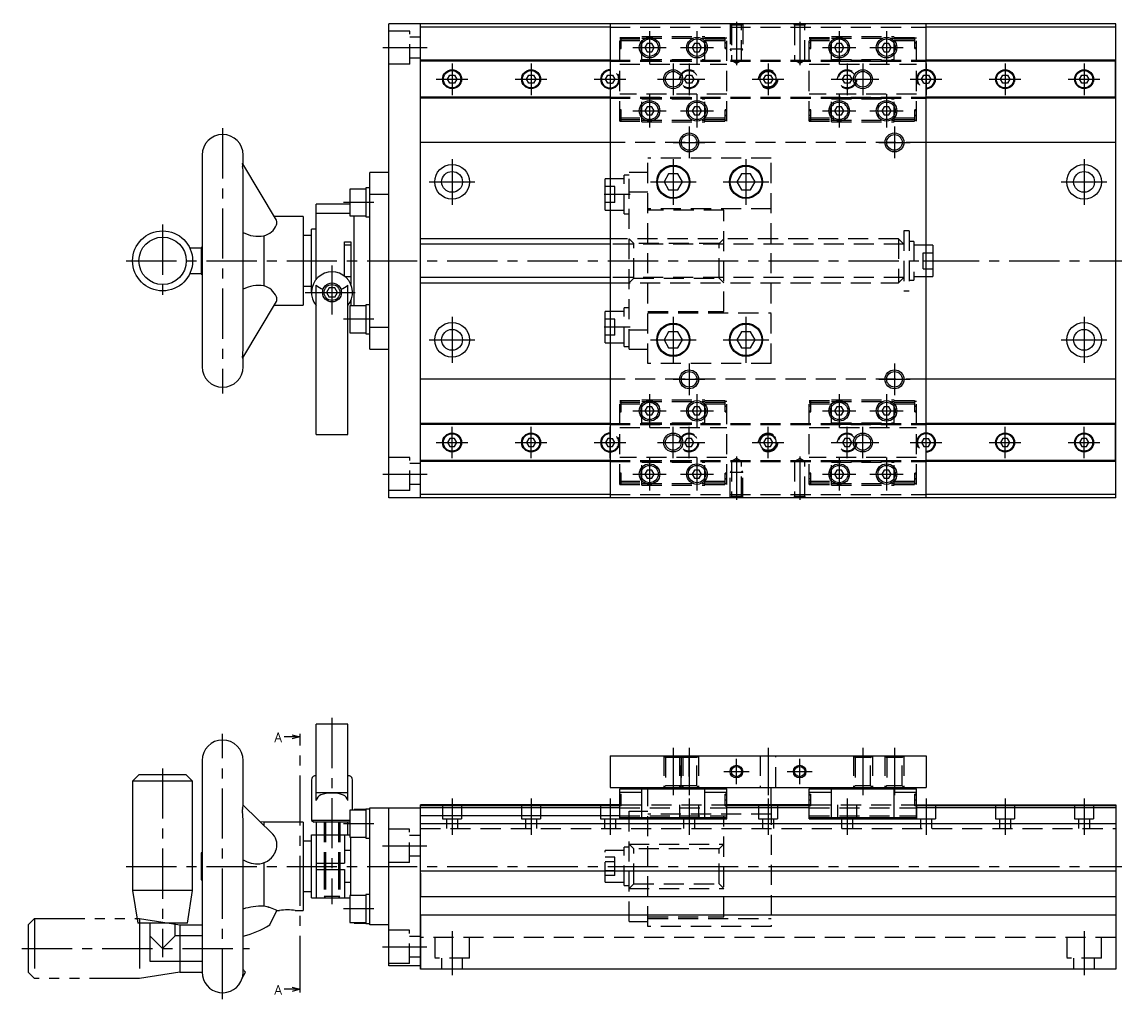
# Model space of a CAD drawing. Extents: x -2 to 573, y -9 to 310.
# Drawn here: x 224.8 to 572.9, y 0.5 to 309.8 of the extents above; entities that cross this region are included whole.
import ezdxf

# ---------------------------------------------------------------- set-up
doc = ezdxf.new("R2010")
doc.units = 0
doc.header["$LTSCALE"] = 0.5
for name, pattern in [('CENTER', [50.8, 31.75, -6.35, 6.35, -6.35]), ('DASHED', [19.05, 12.7, -6.35]), ('PHANTOM', [63.5, 31.75, -6.35, 6.35, -6.35, 6.35, -6.35])]:
    doc.linetypes.add(name, pattern=pattern)
for name, color, linetype in [('MSM_CENTER', 1, 'CENTER'), ('MSM_CONTINUOUS', 7, 'CONTINUOUS'), ('MSM_DASHED', 4, 'DASHED'), ('MSM_IMAGINARY', 6, 'PHANTOM'), ('MSM_NARROW', 5, 'CONTINUOUS'), ('MSM_PART_NUMBER', 7, 'CONTINUOUS')]:
    doc.layers.add(name, color=color, linetype=linetype)
doc.styles.get("Standard").update_dxf_attribs({"font": 'txt.shx', "height": 3, "bigfont": 'bigfont.shx'})

msp = doc.modelspace()

# ---------------------------------------------------------------- linework, layer by layer
at = {"layer": 'MSM_CENTER'}
for p, q in [((450.87, 309.82), (450.87, 296.14)), ((470.87, 309.82), (470.87, 296.14)), ((423.37, 306.94), (423.37, 296.44)), ((438.37, 306.94), (438.37, 296.44)), ((483.37, 306.94), (483.37, 296.44)), ((498.37, 306.94), (498.37, 296.44)), ((414.45, 303.19), (413.9, 303.19)), ((447.85, 303.19), (447.3, 303.19)), ((474.45, 303.19), (473.9, 303.19)), ((507.85, 303.19), (507.3, 303.19)), ((338.94, 301.69), (352.94, 301.69)), ((418.12, 301.69), (428.62, 301.69)), ((433.12, 301.69), (443.62, 301.69)), ((478.12, 301.69), (488.62, 301.69)), ((493.12, 301.69), (503.62, 301.69)), ((360.87, 296.69), (360.87, 286.69)), ((385.87, 296.69), (385.87, 286.69)), ((410.87, 296.69), (410.87, 286.69)), ((430.87, 296.69), (430.87, 286.69)), ((435.87, 296.69), (435.87, 286.69)), ((460.87, 296.69), (460.87, 286.69)), ((485.87, 296.69), (485.87, 286.69)), ((490.87, 296.69), (490.87, 286.69)), ((510.87, 296.69), (510.87, 286.69)), ((535.87, 296.69), (535.87, 286.69)), ((560.87, 296.69), (560.87, 286.69)), ((355.87, 291.69), (365.87, 291.69)), ((380.87, 291.69), (390.87, 291.69)), ((405.87, 291.69), (415.87, 291.69)), ((425.87, 291.69), (440.87, 291.69)), ((455.87, 291.69), (465.87, 291.69)), ((480.87, 291.69), (495.87, 291.69)), ((505.87, 291.69), (515.87, 291.69)), ((530.87, 291.69), (540.87, 291.69)), ((555.87, 291.69), (565.87, 291.69)), ((423.37, 286.94), (423.37, 276.44)), ((438.37, 286.94), (438.37, 276.44)), ((483.37, 286.94), (483.37, 276.44)), ((498.37, 286.94), (498.37, 276.44)), ((414.45, 280.19), (413.9, 280.19)), ((418.12, 281.69), (428.62, 281.69)), ((433.12, 281.69), (443.62, 281.69)), ((447.85, 280.19), (447.3, 280.19)), ((474.45, 280.19), (473.9, 280.19)), ((478.12, 281.69), (488.62, 281.69)), ((493.12, 281.69), (503.62, 281.69)), ((507.85, 280.19), (507.3, 280.19)), ((288.27, 276.19), (288.27, 192.19)), ((435.87, 276.69), (435.87, 266.69)), ((500.87, 276.69), (500.87, 266.69)), ((430.87, 271.69), (440.87, 271.69)), ((495.87, 271.69), (505.87, 271.69)), ((360.87, 266.44), (360.87, 251.94)), ((430.87, 266.44), (430.87, 251.94)), ((453.87, 266.44), (453.87, 251.94)), ((560.87, 266.44), (560.87, 251.94)), ((353.62, 259.19), (368.12, 259.19)), ((423.62, 259.19), (438.12, 259.19)), ((446.62, 259.19), (461.12, 259.19)), ((553.62, 259.19), (568.12, 259.19)), ((417.25, 255.19), (409, 255.19)), ((336.09, 252.69), (326.52, 252.69)), ((269.27, 245.69), (269.27, 222.69)), ((257.77, 234.19), (572.87, 234.19)), ((322.87, 232.69), (322.87, 217.19)), ((314.37, 224.19), (331.87, 224.19)), ((360.87, 216.44), (360.87, 201.94)), ((430.87, 216.44), (430.87, 201.94)), ((453.87, 216.44), (453.87, 201.94)), ((560.87, 216.44), (560.87, 201.94)), ((336.09, 215.69), (326.52, 215.69)), ((417.25, 213.19), (409, 213.19)), ((353.62, 209.19), (368.12, 209.19)), ((423.62, 209.19), (438.12, 209.19)), ((446.62, 209.19), (461.12, 209.19)), ((553.62, 209.19), (568.12, 209.19)), ((435.87, 201.69), (435.87, 191.69)), ((500.87, 201.69), (500.87, 191.69)), ((430.87, 196.69), (440.87, 196.69)), ((495.87, 196.69), (505.87, 196.69)), ((423.37, 191.94), (423.37, 181.44)), ((438.37, 191.94), (438.37, 181.44)), ((483.37, 191.94), (483.37, 181.44)), ((498.37, 191.94), (498.37, 181.44)), ((414.45, 188.19), (413.9, 188.19)), ((447.85, 188.19), (447.3, 188.19)), ((474.45, 188.19), (473.9, 188.19)), ((507.85, 188.19), (507.3, 188.19)), ((418.12, 186.69), (428.62, 186.69)), ((433.12, 186.69), (443.62, 186.69)), ((478.12, 186.69), (488.62, 186.69)), ((493.12, 186.69), (503.62, 186.69)), ((360.87, 171.69), (360.87, 181.69)), ((385.87, 171.69), (385.87, 181.69)), ((410.87, 171.69), (410.87, 181.69)), ((430.87, 171.69), (430.87, 181.69)), ((435.87, 171.69), (435.87, 181.69)), ((460.87, 171.69), (460.87, 181.69)), ((485.87, 171.69), (485.87, 181.69)), ((490.87, 171.69), (490.87, 181.69)), ((510.87, 171.69), (510.87, 181.69)), ((535.87, 171.69), (535.87, 181.69)), ((560.87, 171.69), (560.87, 181.69)), ((355.87, 176.69), (365.87, 176.69)), ((380.87, 176.69), (390.87, 176.69)), ((405.87, 176.69), (415.87, 176.69)), ((425.87, 176.69), (440.87, 176.69)), ((455.87, 176.69), (465.87, 176.69)), ((480.87, 176.69), (495.87, 176.69)), ((505.87, 176.69), (515.87, 176.69)), ((530.87, 176.69), (540.87, 176.69)), ((555.87, 176.69), (565.87, 176.69)), ((423.37, 171.94), (423.37, 161.44)), ((438.37, 171.94), (438.37, 161.44)), ((450.87, 172.25), (450.87, 158.57)), ((470.87, 172.25), (470.87, 158.57)), ((483.37, 171.94), (483.37, 161.44)), ((498.37, 171.94), (498.37, 161.44)), ((338.94, 166.69), (352.94, 166.69)), ((414.45, 165.19), (413.9, 165.19)), ((418.12, 166.69), (428.62, 166.69)), ((433.12, 166.69), (443.62, 166.69)), ((447.85, 165.19), (447.3, 165.19)), ((474.45, 165.19), (473.9, 165.19)), ((478.12, 166.69), (488.62, 166.69)), ((493.12, 166.69), (503.62, 166.69)), ((507.85, 165.19), (507.3, 165.19)), ((322.87, 89.5), (322.87, 30.5)), ((288.27, 0.5), (288.27, 84.5)), ((312.77, 4.58), (312.77, 82.5)), ((430.87, 80), (430.87, 65)), ((435.87, 80), (435.87, 65)), ((460.87, 80), (460.87, 65)), ((490.87, 80), (490.87, 65)), ((500.87, 80), (500.87, 65)), ((269.27, 73.5), (269.27, 13.75)), ((450.87, 68.5), (450.87, 76.5)), ((470.87, 68.5), (470.87, 76.5)), ((446.87, 72.5), (454.87, 72.5)), ((466.87, 72.5), (474.87, 72.5)), ((360.87, 64), (360.87, 52.5)), ((385.87, 64), (385.87, 52.5)), ((410.87, 64), (410.87, 52.5)), ((414.45, 63.5), (413.9, 63.5)), ((435.87, 64), (435.87, 52.5)), ((447.85, 63.5), (447.3, 63.5)), ((460.87, 64), (460.87, 52.5)), ((474.45, 63.5), (473.9, 63.5)), ((485.87, 64), (485.87, 52.5)), ((507.85, 63.5), (507.3, 63.5)), ((510.87, 64), (510.87, 52.5)), ((535.87, 64), (535.87, 52.5)), ((560.87, 64), (560.87, 52.5)), ((336.09, 56), (326.52, 56)), ((338.87, 49), (352.87, 49)), ((257.77, 42.5), (572.87, 42.5)), ((336.09, 29), (326.52, 29)), ((360.87, 22), (360.87, 8)), ((560.87, 22), (560.87, 8)), ((224.77, 16.5), (296.77, 16.5)), ((338.87, 17), (352.92, 17))]:
    msp.add_line(p, q, dxfattribs=at)
at = {"layer": 'MSM_CONTINUOUS'}
for p, q in [((340.87, 159.19), (340.87, 309.19)), ((350.87, 309.19), (340.87, 309.19)), ((350.87, 159.19), (350.87, 309.19)), ((350.87, 309.14), (350.92, 309.14)), ((410.87, 308.19), (350.87, 308.19)), ((570.87, 309.19), (350.92, 309.19)), ((350.92, 309.19), (350.92, 309.14)), ((410.87, 309.19), (410.87, 159.19)), ((510.87, 159.19), (510.87, 309.19)), ((570.87, 308.19), (510.87, 308.19)), ((570.87, 159.19), (570.87, 309.19)), ((422.63, 302.97), (421.9, 301.69)), ((424.11, 302.97), (422.63, 302.97)), ((424.85, 301.69), (424.11, 302.97)), ((437.63, 302.97), (436.9, 301.69)), ((439.11, 302.97), (437.63, 302.97)), ((439.85, 301.69), (439.11, 302.97)), ((482.63, 302.97), (481.9, 301.69)), ((484.11, 302.97), (482.63, 302.97)), ((484.85, 301.69), (484.11, 302.97)), ((497.63, 302.97), (496.9, 301.69)), ((499.11, 302.97), (497.63, 302.97)), ((499.85, 301.69), (499.11, 302.97)), ((421.9, 301.69), (422.63, 300.41)), ((422.63, 300.41), (424.11, 300.41)), ((424.11, 300.41), (424.85, 301.69)), ((436.9, 301.69), (437.63, 300.41)), ((437.63, 300.41), (439.11, 300.41)), ((439.11, 300.41), (439.85, 301.69)), ((481.9, 301.69), (482.63, 300.41)), ((482.63, 300.41), (484.11, 300.41)), ((484.11, 300.41), (484.85, 301.69)), ((496.9, 301.69), (497.63, 300.41)), ((497.63, 300.41), (499.11, 300.41)), ((499.11, 300.41), (499.85, 301.69)), ((410.87, 297.69), (350.87, 297.69)), ((410.87, 297.39), (350.87, 297.39)), ((570.87, 297.69), (510.87, 297.69)), ((570.82, 297.39), (510.87, 297.39)), ((570.82, 285.69), (570.82, 297.69)), ((359.4, 291.69), (360.13, 292.97)), ((360.13, 292.97), (361.61, 292.97)), ((361.61, 292.97), (362.35, 291.69)), ((384.4, 291.69), (385.13, 292.97)), ((385.13, 292.97), (386.61, 292.97)), ((386.61, 292.97), (387.35, 291.69)), ((409.4, 291.69), (410.13, 292.97)), ((410.13, 292.97), (410.87, 292.97)), ((459.4, 291.69), (460.13, 292.97)), ((460.13, 292.97), (461.61, 292.97)), ((461.61, 292.97), (462.35, 291.69)), ((510.87, 292.97), (511.61, 292.97)), ((511.61, 292.97), (512.35, 291.69)), ((534.4, 291.69), (535.13, 292.97)), ((535.13, 292.97), (536.61, 292.97)), ((536.61, 292.97), (537.35, 291.69)), ((559.4, 291.69), (560.13, 292.97)), ((560.13, 292.97), (561.61, 292.97)), ((561.61, 292.97), (562.35, 291.69)), ((360.13, 290.41), (359.4, 291.69)), ((361.61, 290.41), (360.13, 290.41)), ((362.35, 291.69), (361.61, 290.41)), ((385.13, 290.41), (384.4, 291.69)), ((386.61, 290.41), (385.13, 290.41)), ((387.35, 291.69), (386.61, 290.41)), ((410.13, 290.41), (409.4, 291.69)), ((410.87, 290.41), (410.13, 290.41)), ((460.13, 290.41), (459.4, 291.69)), ((461.61, 290.41), (460.13, 290.41)), ((462.35, 291.69), (461.61, 290.41)), ((510.87, 290.41), (511.61, 290.41)), ((512.35, 291.69), (511.61, 290.41)), ((535.13, 290.41), (534.4, 291.69)), ((536.61, 290.41), (535.13, 290.41)), ((537.35, 291.69), (536.61, 290.41)), ((560.13, 290.41), (559.4, 291.69)), ((561.61, 290.41), (560.13, 290.41)), ((562.35, 291.69), (561.61, 290.41)), ((410.87, 285.99), (350.87, 285.99)), ((410.87, 285.69), (350.87, 285.69)), ((570.82, 285.99), (510.87, 285.99)), ((570.82, 285.69), (510.87, 285.69)), ((422.63, 282.97), (421.9, 281.69)), ((424.11, 282.97), (422.63, 282.97)), ((424.85, 281.69), (424.11, 282.97)), ((437.63, 282.97), (436.9, 281.69)), ((439.11, 282.97), (437.63, 282.97)), ((439.85, 281.69), (439.11, 282.97)), ((482.63, 282.97), (481.9, 281.69)), ((484.11, 282.97), (482.63, 282.97)), ((484.85, 281.69), (484.11, 282.97)), ((497.63, 282.97), (496.9, 281.69)), ((499.11, 282.97), (497.63, 282.97)), ((499.85, 281.69), (499.11, 282.97)), ((421.9, 281.69), (422.63, 280.41)), ((422.63, 280.41), (424.11, 280.41)), ((424.11, 280.41), (424.85, 281.69)), ((436.9, 281.69), (437.63, 280.41)), ((437.63, 280.41), (439.11, 280.41)), ((439.11, 280.41), (439.85, 281.69)), ((481.9, 281.69), (482.63, 280.41)), ((482.63, 280.41), (484.11, 280.41)), ((484.11, 280.41), (484.85, 281.69)), ((496.9, 281.69), (497.63, 280.41)), ((497.63, 280.41), (499.11, 280.41)), ((499.11, 280.41), (499.85, 281.69)), ((410.87, 271.69), (350.87, 271.69)), ((570.87, 271.69), (510.87, 271.69)), ((281.77, 267.69), (281.77, 200.69)), ((305.27, 247.05), (294.68, 264.95)), ((294.77, 264.79), (294.77, 267.69)), ((294.77, 206.72), (294.77, 261.66)), ((334.87, 206.19), (334.87, 262.19)), ((340.87, 262.19), (334.87, 262.19)), ((429.41, 261.73), (427.94, 259.19)), ((432.34, 261.73), (429.41, 261.73)), ((433.81, 259.19), (432.34, 261.73)), ((452.41, 261.73), (450.94, 259.19)), ((455.34, 261.73), (452.41, 261.73)), ((456.81, 259.19), (455.34, 261.73)), ((409.37, 250.19), (409.37, 260.19)), ((410.87, 260.19), (409.37, 260.19)), ((427.94, 259.19), (429.41, 256.65)), ((432.34, 256.65), (433.81, 259.19)), ((450.94, 259.19), (452.41, 256.65)), ((455.34, 256.65), (456.81, 259.19)), ((328.57, 256.94), (328.57, 248.44)), ((333.57, 256.94), (328.57, 256.94)), ((333.57, 257.29), (333.57, 248.09)), ((334.87, 257.29), (333.57, 257.29)), ((340.87, 255.21), (334.87, 255.21)), ((429.41, 256.65), (432.34, 256.65)), ((452.41, 256.65), (455.34, 256.65)), ((317.87, 228.35), (317.87, 252.19)), ((328.57, 252.19), (317.87, 252.19)), ((313.77, 248.19), (304.59, 248.19)), ((313.77, 248.19), (313.77, 220.19)), ((328.57, 249.16), (317.87, 249.16)), ((328.57, 248.44), (333.57, 248.44)), ((329.87, 219.94), (329.87, 248.44)), ((333.57, 248.09), (334.87, 248.09)), ((409.37, 250.19), (410.87, 250.19)), ((316.37, 224.19), (316.37, 244.19)), ((317.87, 244.19), (316.37, 244.19)), ((301.27, 242.09), (301.27, 226.3)), ((316.37, 242.19), (313.77, 242.19)), ((326.87, 229.32), (326.87, 240.19)), ((326.87, 240.19), (328.87, 240.19)), ((328.87, 240.19), (328.87, 226.69)), ((410.87, 241.19), (350.87, 241.19)), ((281.47, 238.19), (277.89, 238.19)), ((281.47, 238.44), (281.47, 229.94)), ((281.77, 238.44), (281.47, 238.44)), ((328.87, 239.19), (326.87, 239.19)), ((512.97, 239.19), (510.87, 239.19)), ((512.97, 239.19), (512.97, 229.19)), ((512.97, 239.19), (512.97, 229.19)), ((277.89, 230.19), (281.47, 230.19)), ((281.47, 229.94), (281.77, 229.94)), ((317.87, 179.19), (317.87, 226.53)), ((327.03, 229.19), (328.87, 229.19)), ((327.87, 179.19), (327.87, 226.53)), ((350.87, 227.19), (410.87, 227.19)), ((510.87, 229.19), (512.97, 229.19)), ((313.77, 226.19), (316.37, 226.19)), ((322.01, 225.69), (321.14, 224.19)), ((321.14, 224.19), (322.01, 222.69)), ((323.74, 225.69), (322.01, 225.69)), ((324.61, 224.19), (323.74, 225.69)), ((323.74, 222.69), (324.61, 224.19)), ((294.68, 203.44), (305.27, 221.34)), ((304.59, 220.19), (313.77, 220.19)), ((323.74, 222.69), (322.01, 222.69)), ((328.57, 219.94), (328.57, 211.44)), ((333.57, 219.94), (328.57, 219.94)), ((328.87, 221.69), (328.87, 219.94)), ((333.57, 220.29), (333.57, 211.09)), ((334.87, 220.29), (333.57, 220.29)), ((409.37, 208.19), (409.37, 218.19)), ((410.87, 218.19), (409.37, 218.19)), ((334.87, 213.18), (340.87, 213.18)), ((328.57, 211.44), (333.57, 211.44)), ((333.57, 211.09), (334.87, 211.09)), ((429.41, 211.73), (427.94, 209.19)), ((427.94, 209.19), (429.41, 206.65)), ((432.34, 211.73), (429.41, 211.73)), ((433.81, 209.19), (432.34, 211.73)), ((432.34, 206.65), (433.81, 209.19)), ((452.41, 211.73), (450.94, 209.19)), ((450.94, 209.19), (452.41, 206.65)), ((455.34, 211.73), (452.41, 211.73)), ((456.81, 209.19), (455.34, 211.73)), ((455.34, 206.65), (456.81, 209.19)), ((334.87, 206.19), (340.87, 206.19)), ((409.37, 208.19), (410.87, 208.19)), ((429.41, 206.65), (432.34, 206.65)), ((452.41, 206.65), (455.34, 206.65)), ((294.77, 200.69), (294.77, 203.6)), ((410.87, 196.69), (350.87, 196.69)), ((570.87, 196.69), (510.87, 196.69)), ((422.63, 187.97), (421.9, 186.69)), ((424.11, 187.97), (422.63, 187.97)), ((424.85, 186.69), (424.11, 187.97)), ((437.63, 187.97), (436.9, 186.69)), ((439.11, 187.97), (437.63, 187.97)), ((439.85, 186.69), (439.11, 187.97)), ((482.63, 187.97), (481.9, 186.69)), ((484.11, 187.97), (482.63, 187.97)), ((484.85, 186.69), (484.11, 187.97)), ((497.63, 187.97), (496.9, 186.69)), ((499.11, 187.97), (497.63, 187.97)), ((499.85, 186.69), (499.11, 187.97)), ((421.9, 186.69), (422.63, 185.41)), ((422.63, 185.41), (424.11, 185.41)), ((424.11, 185.41), (424.85, 186.69)), ((436.9, 186.69), (437.63, 185.41)), ((437.63, 185.41), (439.11, 185.41)), ((439.11, 185.41), (439.85, 186.69)), ((481.9, 186.69), (482.63, 185.41)), ((482.63, 185.41), (484.11, 185.41)), ((484.11, 185.41), (484.85, 186.69)), ((496.9, 186.69), (497.63, 185.41)), ((497.63, 185.41), (499.11, 185.41)), ((499.11, 185.41), (499.85, 186.69)), ((410.87, 182.69), (350.87, 182.69)), ((410.87, 182.39), (350.87, 182.39)), ((570.82, 182.69), (510.87, 182.69)), ((570.82, 182.39), (510.87, 182.39)), ((570.82, 170.69), (570.82, 182.69)), ((317.87, 179.19), (327.87, 179.19)), ((360.13, 177.97), (359.4, 176.69)), ((361.61, 177.97), (360.13, 177.97)), ((362.35, 176.69), (361.61, 177.97)), ((385.13, 177.97), (384.4, 176.69)), ((386.61, 177.97), (385.13, 177.97)), ((387.35, 176.69), (386.61, 177.97)), ((410.13, 177.97), (409.4, 176.69)), ((410.87, 177.97), (410.13, 177.97)), ((460.13, 177.97), (459.4, 176.69)), ((461.61, 177.97), (460.13, 177.97)), ((462.35, 176.69), (461.61, 177.97)), ((510.87, 177.97), (511.61, 177.97)), ((512.35, 176.69), (511.61, 177.97)), ((535.13, 177.97), (534.4, 176.69)), ((536.61, 177.97), (535.13, 177.97)), ((537.35, 176.69), (536.61, 177.97)), ((560.13, 177.97), (559.4, 176.69)), ((561.61, 177.97), (560.13, 177.97)), ((562.35, 176.69), (561.61, 177.97)), ((359.4, 176.69), (360.13, 175.41)), ((360.13, 175.41), (361.61, 175.41)), ((361.61, 175.41), (362.35, 176.69)), ((384.4, 176.69), (385.13, 175.41)), ((385.13, 175.41), (386.61, 175.41)), ((386.61, 175.41), (387.35, 176.69)), ((409.4, 176.69), (410.13, 175.41)), ((410.13, 175.41), (410.87, 175.41)), ((459.4, 176.69), (460.13, 175.41)), ((460.13, 175.41), (461.61, 175.41)), ((461.61, 175.41), (462.35, 176.69)), ((510.87, 175.41), (511.61, 175.41)), ((511.61, 175.41), (512.35, 176.69)), ((534.4, 176.69), (535.13, 175.41)), ((535.13, 175.41), (536.61, 175.41)), ((536.61, 175.41), (537.35, 176.69)), ((559.4, 176.69), (560.13, 175.41)), ((560.13, 175.41), (561.61, 175.41)), ((561.61, 175.41), (562.35, 176.69)), ((410.87, 170.99), (350.87, 170.99)), ((410.87, 170.69), (350.87, 170.69)), ((570.82, 170.99), (510.87, 170.99)), ((570.87, 170.69), (510.87, 170.69)), ((422.63, 167.97), (421.9, 166.69)), ((424.11, 167.97), (422.63, 167.97)), ((424.85, 166.69), (424.11, 167.97)), ((437.63, 167.97), (436.9, 166.69)), ((439.11, 167.97), (437.63, 167.97)), ((439.85, 166.69), (439.11, 167.97)), ((482.63, 167.97), (481.9, 166.69)), ((484.11, 167.97), (482.63, 167.97)), ((484.85, 166.69), (484.11, 167.97)), ((497.63, 167.97), (496.9, 166.69)), ((499.11, 167.97), (497.63, 167.97)), ((499.85, 166.69), (499.11, 167.97)), ((421.9, 166.69), (422.63, 165.41)), ((422.63, 165.41), (424.11, 165.41)), ((424.11, 165.41), (424.85, 166.69)), ((436.9, 166.69), (437.63, 165.41)), ((437.63, 165.41), (439.11, 165.41)), ((439.11, 165.41), (439.85, 166.69)), ((481.9, 166.69), (482.63, 165.41)), ((482.63, 165.41), (484.11, 165.41)), ((484.11, 165.41), (484.85, 166.69)), ((496.9, 166.69), (497.63, 165.41)), ((497.63, 165.41), (499.11, 165.41)), ((499.11, 165.41), (499.85, 166.69)), ((410.87, 160.19), (350.87, 160.19)), ((570.87, 160.19), (510.87, 160.19)), ((350.87, 159.19), (340.87, 159.19)), ((350.92, 159.24), (350.87, 159.24)), ((350.92, 159.24), (350.92, 159.19)), ((570.87, 159.19), (350.92, 159.19)), ((317.87, 63.36), (317.87, 87.5)), ((327.87, 87.5), (317.87, 87.5)), ((327.87, 63.36), (327.87, 87.5)), ((410.87, 77.5), (410.87, 67.5)), ((410.87, 77.5), (510.87, 77.5)), ((510.87, 77.5), (510.87, 67.5)), ((281.77, 76), (281.77, 9)), ((294.77, 61.67), (294.77, 76)), ((261.77, 71.5), (259.77, 69.5)), ((276.77, 71.5), (261.77, 71.5)), ((278.77, 69.5), (276.77, 71.5)), ((316.37, 69.87), (316.37, 57)), ((329.37, 60.25), (329.37, 69.87)), ((278.77, 69.5), (259.77, 69.5)), ((259.77, 69.5), (259.77, 34.83)), ((278.77, 34.83), (278.77, 69.5)), ((410.87, 67.5), (510.87, 67.5)), ((413.92, 67), (447.82, 67)), ((413.92, 57.5), (413.92, 67)), ((420.92, 57.5), (420.92, 67.5)), ((440.82, 57.5), (440.82, 67.5)), ((447.82, 57.5), (447.82, 67)), ((461.87, 62), (461.87, 67.5)), ((473.92, 57.5), (473.92, 67)), ((473.92, 67), (507.82, 67)), ((480.92, 57.5), (480.92, 67.5)), ((500.82, 57.5), (500.82, 67.5)), ((507.82, 57.5), (507.82, 67)), ((317.87, 65.92), (327.87, 65.92)), ((413.92, 66), (420.92, 66)), ((413.92, 65.3), (414.42, 65.3)), ((414.42, 65), (413.92, 65)), ((414.42, 61.7), (414.42, 65.3)), ((440.82, 66), (447.82, 66)), ((447.32, 61.7), (447.32, 65.3)), ((447.82, 65.3), (447.32, 65.3)), ((447.82, 65), (447.32, 65)), ((473.92, 66), (480.92, 66)), ((473.92, 65.3), (474.42, 65.3)), ((474.42, 65), (473.92, 65)), ((474.42, 61.7), (474.42, 65.3)), ((500.82, 66), (507.82, 66)), ((507.82, 65.3), (507.32, 65.3)), ((507.32, 61.7), (507.32, 65.3)), ((507.82, 65), (507.32, 65)), ((304.2, 52.65), (294.77, 61.85)), ((333.57, 60.25), (328.57, 60.25)), ((328.57, 60.25), (328.57, 51.75)), ((329.87, 60.25), (329.87, 60.5)), ((333.57, 60.5), (329.87, 60.5)), ((334.87, 60.6), (333.57, 60.6)), ((333.57, 60.6), (333.57, 51.4)), ((334.87, 24), (334.87, 61)), ((334.87, 61), (350.87, 61)), ((340.87, 11), (340.87, 61)), ((350.87, 10), (350.87, 62)), ((414.42, 62), (350.87, 62)), ((414.42, 61.7), (350.87, 61.7)), ((413.92, 61.05), (350.87, 61.05)), ((414.42, 61.7), (413.92, 61.7)), ((474.42, 62), (447.32, 62)), ((447.32, 61.7), (447.82, 61.7)), ((473.92, 61.7), (447.82, 61.7)), ((473.92, 61.05), (447.82, 61.05)), ((474.42, 61.7), (473.92, 61.7)), ((507.32, 62), (570.87, 62)), ((570.87, 61.7), (507.32, 61.7)), ((570.87, 61.05), (507.82, 61.05)), ((570.87, 62), (570.87, 10)), ((294.77, 9.12), (294.77, 56.7)), ((301.27, 56.5), (300.15, 56.6)), ((313.77, 56.5), (301.27, 56.5)), ((301.27, 56.5), (301.27, 55.51)), ((313.77, 56.5), (313.77, 28.5)), ((328.57, 57), (316.37, 57)), ((316.37, 57), (317.24, 56.5)), ((328.51, 56.5), (317.24, 56.5)), ((317.87, 56.5), (317.87, 32.5)), ((327.87, 52.5), (327.87, 56.5)), ((328.51, 56.5), (328.57, 56.54)), ((413.92, 58.45), (350.87, 58.45)), ((570.87, 56), (350.87, 56)), ((413.92, 58), (447.82, 58)), ((413.92, 57.5), (447.82, 57.5)), ((473.92, 58), (507.82, 58)), ((473.92, 57.5), (507.82, 57.5)), ((316.37, 52.5), (328.57, 52.5)), ((316.37, 32.5), (316.37, 52.5)), ((326.87, 52.5), (326.87, 43.5)), ((316.37, 50.5), (313.77, 50.5)), ((328.57, 51.75), (333.57, 51.75)), ((328.87, 33.25), (328.87, 51.75)), ((333.57, 51.4), (334.87, 51.4)), ((281.77, 46.75), (281.47, 46.75)), ((281.47, 46.75), (281.47, 38.25)), ((328.87, 47.5), (326.87, 47.5)), ((301.27, 43.56), (301.27, 29.88)), ((317.87, 43.5), (326.87, 43.5)), ((320.37, 43.5), (320.37, 41.5)), ((320.37, 43.5), (320.37, 41.5)), ((325.37, 41.5), (325.37, 43.5)), ((325.37, 43.5), (325.37, 41.5)), ((317.87, 41.5), (326.87, 41.5)), ((326.87, 41.5), (326.87, 32.5)), ((570.87, 41), (350.87, 41)), ((350.92, 40.31), (350.87, 40.31)), ((350.92, 40.31), (350.92, 33)), ((278.77, 34.83), (259.77, 34.83)), ((259.77, 34.83), (261.39, 24.5)), ((277.16, 24.5), (278.77, 34.83)), ((281.47, 38.25), (281.77, 38.25)), ((326.87, 37.5), (328.87, 37.5)), ((313.77, 34.5), (316.37, 34.5)), ((316.37, 32.5), (328.57, 32.5)), ((333.57, 33.25), (328.57, 33.25)), ((328.57, 33.25), (328.57, 24.75)), ((334.87, 33.6), (333.57, 33.6)), ((333.57, 33.6), (333.57, 24.4)), ((350.87, 33), (570.87, 33)), ((303.15, 23.99), (305.46, 28.5)), ((305.44, 28.5), (306.27, 28.5)), ((311.27, 28.5), (313.77, 28.5)), ((277.16, 24.5), (261.39, 24.5)), ((265.27, 24.5), (265.27, 12.5)), ((273.27, 20.5), (273.27, 24.5)), ((328.57, 24.75), (333.57, 24.75)), ((329.87, 24.5), (329.87, 24.75)), ((329.87, 24.5), (333.57, 24.5)), ((333.57, 24.4), (334.87, 24.4)), ((570.87, 27), (350.87, 27)), ((350.92, 27), (350.92, 10)), ((340.87, 24), (334.87, 24)), ((265.27, 20.5), (269.27, 16.5)), ((269.27, 16.5), (273.27, 20.5)), ((281.77, 20.5), (273.27, 20.5)), ((265.27, 12.5), (281.77, 12.5)), ((350.87, 11), (340.87, 11)), ((294.49, 7.1), (295.47, 9.01)), ((570.87, 10), (350.87, 10))]:
    msp.add_line(p, q, dxfattribs=at)
for centre, radius in [((423.37, 301.69), 3.25), ((423.37, 301.69), 2.75), ((438.37, 301.69), 3.25), ((438.37, 301.69), 2.75), ((483.37, 301.69), 3.25), ((483.37, 301.69), 2.75), ((498.37, 301.69), 3.25), ((498.37, 301.69), 2.75), ((360.87, 291.69), 3), ((360.87, 291.69), 2.75), ((385.87, 291.69), 3), ((385.87, 291.69), 2.75), ((430.87, 291.69), 2.46), ((460.87, 291.69), 2.5), ((490.87, 291.69), 2.46), ((535.87, 291.69), 3), ((535.87, 291.69), 2.75), ((560.87, 291.69), 3), ((560.87, 291.69), 2.75), ((423.37, 281.69), 3.25), ((423.37, 281.69), 2.75), ((438.37, 281.69), 3.25), ((438.37, 281.69), 2.75), ((483.37, 281.69), 3.25), ((483.37, 281.69), 2.75), ((498.37, 281.69), 3.25), ((498.37, 281.69), 2.75), ((435.87, 271.69), 2.46), ((500.87, 271.69), 2.46), ((360.87, 259.19), 5.5), ((560.87, 259.19), 5.5), ((360.87, 259.19), 3.3), ((430.87, 259.19), 5.25), ((430.87, 259.19), 5), ((453.87, 259.19), 5.25), ((453.87, 259.19), 5), ((560.87, 259.19), 3.3), ((269.27, 234.19), 9.5), ((269.27, 234.19), 7.5), ((322.87, 224.19), 3), ((322.87, 224.19), 2.5), ((360.87, 209.19), 5.5), ((360.87, 209.19), 3.3), ((430.87, 209.19), 5.25), ((430.87, 209.19), 5), ((453.87, 209.19), 5.25), ((453.87, 209.19), 5), ((560.87, 209.19), 5.5), ((560.87, 209.19), 3.3), ((435.87, 196.69), 2.46), ((500.87, 196.69), 2.46), ((423.37, 186.69), 3.25), ((423.37, 186.69), 2.75), ((438.37, 186.69), 3.25), ((438.37, 186.69), 2.75), ((483.37, 186.69), 3.25), ((483.37, 186.69), 2.75), ((498.37, 186.69), 3.25), ((498.37, 186.69), 2.75), ((360.87, 176.69), 3), ((360.87, 176.69), 2.75), ((385.87, 176.69), 3), ((385.87, 176.69), 2.75), ((430.87, 176.69), 2.46), ((460.87, 176.69), 2.5), ((490.87, 176.69), 2.46), ((535.87, 176.69), 3), ((535.87, 176.69), 2.75), ((560.87, 176.69), 3), ((560.87, 176.69), 2.75), ((423.37, 166.69), 3.25), ((423.37, 166.69), 2.75), ((438.37, 166.69), 3.25), ((438.37, 166.69), 2.75), ((483.37, 166.69), 3.25), ((483.37, 166.69), 2.75), ((498.37, 166.69), 3.25), ((498.37, 166.69), 2.75), ((450.87, 72.5), 1.62), ((470.87, 72.5), 1.62)]:
    msp.add_circle(centre, radius, dxfattribs=at)
for centre, radius, start, end in [((410.87, 291.69), 3, 90, 270), ((410.87, 291.69), 2.75, 90, 270), ((510.87, 291.69), 3, 270, 90), ((510.87, 291.69), 2.75, 270, 90), ((288.27, 267.69), 6.5, 0, 180), ((294.6, 264.96), 0.105, 119.5237, 192.7518), ((298.31, 264.87), 3.82, 178.9565, 191.624), ((294.55, 264.91), 0.137, 15.5371, 88.8315), ((278.35, 261.55), 16.42, 0.3761, 8.9123), ((299.71, 248), 6.12, 284.838, 336.9554), ((303.63, 246.25), 1.82, 339.2395, 26.0668), ((299.61, 252.32), 10.36, 242.071, 279.2121), ((322.87, 224.19), 6.5, 320.2849, 219.7151), ((299.65, 215.88), 10.54, 81.1232, 117.5922), ((299.7, 220.4), 6.1, 23.179, 75.0593), ((322.73, 231.8), 7.17, 227.3401, 247.8909), ((323.02, 231.8), 7.17, 292.1091, 312.6599), ((303.8, 222.11), 1.66, 332.1502, 24.6074), ((272.84, 207.2), 21.94, 350.9015, 358.8001), ((295.09, 203.59), 0.605, 166.8529, 201.0635), ((294.56, 203.5), 0.132, 255.0898, 332.3351), ((288.27, 200.69), 6.5, 180, 0), ((410.87, 176.69), 3, 90, 270), ((410.87, 176.69), 2.75, 90, 270), ((510.87, 176.69), 3, 270, 90), ((510.87, 176.69), 2.75, 270, 90), ((288.27, 76), 6.5, 0, 180), ((317.67, 69.87), 1.3, 104.5706, 180), ((322.87, 49.86), 21.97, 103.1548, 104.5706), ((322.87, 49.86), 21.97, 75.4294, 76.8452), ((328.07, 69.87), 1.3, 0, 75.4294), ((320.59, 62.57), 2.83, 117.0443, 163.788), ((322.88, 54.96), 10.74, 70.5029, 109.4376), ((325.23, 62.64), 2.74, 15.2925, 63.2952), ((297.41, 60.14), 2.93, 165.4627, 189.7259), ((270.49, 56.15), 24.29, 1.2949, 8.2757), ((291.97, 61.94), 2.82, 337.8795, 354.6284), ((300.37, 49.32), 5.07, 337.2192, 41.0113), ((299.24, 49.45), 6.18, 277.675, 340.2091), ((299.4, 52.7), 9.39, 240.4048, 274.0424), ((300.76, 9.33), 20.56, 88.5832, 106.9784), ((299.01, 16), 14.07, 62.7193, 80.7314), ((299.2, 16.64), 13.41, 62.2393, 81.0895), ((308.77, 14.72), 14, 79.7135, 100.2865), ((288.36, 47.25), 27.56, 283.4615, 302.4639), ((288.27, 9), 6.5, 180, 342.9891), ((287.3, 9.14), 7.48, 344.0942, 359.8778), ((274.95, -7.45), 26.29, 38.7334, 41.0812)]:
    msp.add_arc(centre, radius, start, end, dxfattribs=at)
at = {"layer": 'MSM_DASHED'}
for p, q in [((347.47, 306.94), (340.87, 306.94)), ((347.47, 296.44), (347.47, 306.94)), ((410.87, 308.19), (510.87, 308.19)), ((448.87, 309.19), (449.25, 308.82)), ((448.87, 309.19), (448.87, 301.19)), ((449.25, 308.82), (449.25, 297.69)), ((452.49, 308.82), (449.25, 308.82)), ((452.49, 308.82), (452.87, 309.19)), ((452.49, 297.69), (452.49, 308.82)), ((452.87, 309.19), (452.87, 301.19)), ((468.87, 309.19), (469.25, 308.82)), ((469.25, 308.82), (469.25, 297.69)), ((472.49, 308.82), (469.25, 308.82)), ((472.49, 308.82), (472.87, 309.19)), ((472.49, 297.69), (472.49, 308.82)), ((350.87, 304.99), (347.47, 304.99)), ((413.92, 278.44), (413.92, 304.94)), ((413.92, 304.94), (420.92, 304.94)), ((414.42, 304.69), (413.92, 304.69)), ((413.92, 304.44), (420.92, 304.44)), ((413.92, 303.94), (420.92, 303.94)), ((414.42, 303.19), (413.92, 303.19)), ((414.42, 301.39), (414.42, 304.94)), ((420.92, 305.19), (440.82, 305.19)), ((420.92, 297.44), (420.92, 305.19)), ((420.92, 304.69), (440.82, 304.69)), ((440.82, 297.44), (440.82, 305.19)), ((440.82, 304.94), (447.82, 304.94)), ((440.82, 304.44), (447.82, 304.44)), ((440.82, 303.94), (447.82, 303.94)), ((447.32, 301.39), (447.32, 304.94)), ((447.82, 304.69), (447.32, 304.69)), ((447.32, 303.19), (447.82, 303.19)), ((447.82, 278.44), (447.82, 304.94)), ((473.92, 304.94), (480.92, 304.94)), ((473.92, 278.44), (473.92, 304.94)), ((474.42, 304.69), (473.92, 304.69)), ((473.92, 304.44), (480.92, 304.44)), ((473.92, 303.94), (480.92, 303.94)), ((474.42, 303.19), (473.92, 303.19)), ((474.42, 301.39), (474.42, 304.94)), ((480.92, 305.19), (500.82, 305.19)), ((480.92, 297.44), (480.92, 305.19)), ((480.92, 304.69), (500.82, 304.69)), ((500.82, 297.44), (500.82, 305.19)), ((500.82, 304.94), (507.82, 304.94)), ((500.82, 304.44), (507.82, 304.44)), ((500.82, 303.94), (507.82, 303.94)), ((507.32, 301.39), (507.32, 304.94)), ((507.82, 304.69), (507.32, 304.69)), ((507.32, 303.19), (507.82, 303.19)), ((507.82, 278.44), (507.82, 304.94)), ((413.92, 301.69), (414.42, 301.69)), ((413.92, 301.39), (414.42, 301.39)), ((447.32, 301.69), (447.82, 301.69)), ((447.32, 301.39), (447.82, 301.39)), ((452.87, 301.19), (448.87, 301.19)), ((449.25, 300.69), (448.87, 301.19)), ((452.49, 300.69), (452.87, 301.19)), ((473.92, 301.69), (474.42, 301.69)), ((473.92, 301.39), (474.42, 301.39)), ((507.32, 301.69), (507.82, 301.69)), ((507.32, 301.39), (507.82, 301.39)), ((347.47, 296.44), (340.87, 296.44)), ((350.87, 298.39), (347.47, 298.39)), ((410.87, 297.69), (510.87, 297.69)), ((410.87, 297.39), (510.87, 297.39)), ((413.92, 296.44), (447.82, 296.44)), ((420.92, 297.94), (440.82, 297.94)), ((420.92, 297.44), (440.82, 297.44)), ((449.25, 297.69), (450.87, 296.76)), ((450.87, 296.76), (452.49, 297.69)), ((469.25, 297.69), (470.87, 296.76)), ((470.87, 296.76), (472.49, 297.69)), ((473.92, 296.44), (507.82, 296.44)), ((480.92, 297.94), (500.82, 297.94)), ((480.92, 297.44), (500.82, 297.44)), ((410.87, 292.97), (411.61, 292.97)), ((411.61, 292.97), (412.35, 291.69)), ((434.4, 291.69), (435.13, 292.97)), ((435.13, 292.97), (436.61, 292.97)), ((436.61, 292.97), (437.35, 291.69)), ((484.4, 291.69), (485.13, 292.97)), ((485.13, 292.97), (486.61, 292.97)), ((486.61, 292.97), (487.35, 291.69)), ((509.4, 291.69), (510.13, 292.97)), ((510.13, 292.97), (510.87, 292.97)), ((410.87, 290.41), (411.61, 290.41)), ((412.35, 291.69), (411.61, 290.41)), ((435.13, 290.41), (434.4, 291.69)), ((436.61, 290.41), (435.13, 290.41)), ((437.35, 291.69), (436.61, 290.41)), ((485.13, 290.41), (484.4, 291.69)), ((486.61, 290.41), (485.13, 290.41)), ((487.35, 291.69), (486.61, 290.41)), ((510.13, 290.41), (509.4, 291.69)), ((510.13, 290.41), (510.87, 290.41)), ((410.87, 285.99), (510.87, 285.99)), ((410.87, 285.69), (510.87, 285.69)), ((447.82, 286.94), (413.92, 286.94)), ((420.92, 285.94), (440.82, 285.94)), ((420.92, 278.19), (420.92, 285.94)), ((420.92, 285.44), (440.82, 285.44)), ((440.82, 278.19), (440.82, 285.94)), ((507.82, 286.94), (473.92, 286.94)), ((480.92, 285.94), (500.82, 285.94)), ((480.92, 278.19), (480.92, 285.94)), ((480.92, 285.44), (500.82, 285.44)), ((500.82, 278.19), (500.82, 285.94)), ((414.42, 281.99), (413.92, 281.99)), ((414.42, 278.44), (414.42, 281.99)), ((447.32, 278.44), (447.32, 281.99)), ((447.82, 281.99), (447.32, 281.99)), ((474.42, 281.99), (473.92, 281.99)), ((474.42, 278.44), (474.42, 281.99)), ((507.32, 278.44), (507.32, 281.99)), ((507.82, 281.99), (507.32, 281.99)), ((414.42, 281.69), (413.92, 281.69)), ((414.42, 280.19), (413.92, 280.19)), ((413.92, 279.44), (420.92, 279.44)), ((413.92, 278.94), (420.92, 278.94)), ((413.92, 278.69), (414.42, 278.69)), ((420.92, 278.69), (440.82, 278.69)), ((440.82, 279.44), (447.82, 279.44)), ((440.82, 278.94), (447.82, 278.94)), ((447.82, 281.69), (447.32, 281.69)), ((447.32, 280.19), (447.82, 280.19)), ((447.32, 278.69), (447.82, 278.69)), ((474.42, 281.69), (473.92, 281.69)), ((474.42, 280.19), (473.92, 280.19)), ((473.92, 279.44), (480.92, 279.44)), ((473.92, 278.94), (480.92, 278.94)), ((473.92, 278.69), (474.42, 278.69)), ((480.92, 278.69), (500.82, 278.69)), ((500.82, 279.44), (507.82, 279.44)), ((500.82, 278.94), (507.82, 278.94)), ((507.82, 281.69), (507.32, 281.69)), ((507.32, 280.19), (507.82, 280.19)), ((507.32, 278.69), (507.82, 278.69)), ((413.92, 278.44), (420.92, 278.44)), ((420.92, 278.19), (440.82, 278.19)), ((440.82, 278.44), (447.82, 278.44)), ((473.92, 278.44), (480.92, 278.44)), ((480.92, 278.19), (500.82, 278.19)), ((500.82, 278.44), (507.82, 278.44)), ((510.87, 271.69), (410.87, 271.69)), ((461.87, 266.69), (422.87, 266.69)), ((422.87, 201.69), (422.87, 266.69)), ((461.87, 201.69), (461.87, 266.69)), ((415.37, 249.09), (415.37, 261.29)), ((416.87, 261.29), (415.37, 261.29)), ((422.87, 262.19), (416.87, 262.19)), ((416.87, 206.19), (416.87, 262.19)), ((412.37, 257.73), (409.37, 257.73)), ((415.37, 260.19), (410.87, 260.19)), ((412.37, 252.65), (412.37, 257.73)), ((412.37, 255.19), (409.37, 255.19)), ((416.87, 256.05), (422.87, 256.05)), ((412.37, 252.65), (409.37, 252.65)), ((461.87, 250.69), (422.87, 250.69)), ((410.87, 250.19), (415.37, 250.19)), ((415.37, 249.09), (416.87, 249.09)), ((446.87, 250.19), (422.87, 250.19)), ((446.87, 218.19), (446.87, 250.19)), ((503.87, 243.69), (503.87, 224.69)), ((505.47, 243.69), (503.87, 243.69)), ((505.47, 243.69), (503.87, 243.69)), ((503.87, 243.69), (503.87, 224.69)), ((505.47, 243.69), (505.47, 224.69)), ((505.47, 243.69), (505.47, 224.69)), ((502.12, 241.19), (410.87, 241.19)), ((502.12, 241.19), (410.87, 241.19)), ((418.37, 239.69), (416.87, 241.19)), ((418.37, 239.69), (416.87, 241.19)), ((446.87, 241.19), (445.37, 239.69)), ((446.87, 241.19), (445.37, 239.69)), ((503.87, 239.44), (502.12, 241.19)), ((502.12, 241.19), (502.12, 227.19)), ((503.87, 239.44), (502.12, 241.19)), ((502.12, 241.19), (502.12, 227.19)), ((506.97, 240.29), (505.47, 240.29)), ((506.97, 240.29), (505.47, 240.29)), ((506.97, 240.29), (506.97, 228.09)), ((506.97, 240.29), (506.97, 228.09)), ((503.87, 239.44), (410.87, 239.44)), ((503.87, 239.44), (410.87, 239.44)), ((445.37, 239.69), (418.37, 239.69)), ((418.37, 228.69), (418.37, 239.69)), ((445.37, 239.69), (418.37, 239.69)), ((418.37, 228.69), (418.37, 239.69)), ((445.37, 228.69), (445.37, 239.69)), ((445.37, 228.69), (445.37, 239.69)), ((510.87, 239.19), (506.97, 239.19)), ((510.87, 239.19), (506.97, 239.19)), ((509.97, 236.73), (512.97, 236.73)), ((509.97, 231.65), (509.97, 236.73)), ((509.97, 236.73), (512.97, 236.73)), ((509.97, 231.65), (509.97, 236.73)), ((509.97, 234.19), (512.97, 234.19)), ((509.97, 234.19), (512.97, 234.19)), ((509.97, 231.65), (512.97, 231.65)), ((509.97, 231.65), (512.97, 231.65)), ((503.87, 228.94), (410.87, 228.94)), ((503.87, 228.94), (410.87, 228.94)), ((410.87, 227.19), (502.12, 227.19)), ((410.87, 227.19), (502.12, 227.19)), ((416.87, 227.19), (418.37, 228.69)), ((416.87, 227.19), (418.37, 228.69)), ((418.37, 228.69), (445.37, 228.69)), ((418.37, 228.69), (445.37, 228.69)), ((445.37, 228.69), (446.87, 227.19)), ((445.37, 228.69), (446.87, 227.19)), ((502.12, 227.19), (503.87, 228.94)), ((502.12, 227.19), (503.87, 228.94)), ((505.47, 228.09), (506.97, 228.09)), ((505.47, 228.09), (506.97, 228.09)), ((506.97, 229.19), (510.87, 229.19)), ((506.97, 229.19), (510.87, 229.19)), ((503.87, 224.69), (505.47, 224.69)), ((503.87, 224.69), (505.47, 224.69)), ((415.37, 218.19), (410.87, 218.19)), ((415.37, 207.09), (415.37, 219.29)), ((416.87, 219.29), (415.37, 219.29)), ((422.87, 218.19), (446.87, 218.19)), ((422.87, 217.69), (461.87, 217.69)), ((412.37, 215.73), (409.37, 215.73)), ((412.37, 213.19), (409.37, 213.19)), ((412.37, 210.65), (412.37, 215.73)), ((412.37, 210.65), (409.37, 210.65)), ((416.87, 212.34), (422.87, 212.34)), ((410.87, 208.19), (415.37, 208.19)), ((415.37, 207.09), (416.87, 207.09)), ((416.87, 206.19), (422.87, 206.19)), ((461.87, 201.69), (422.87, 201.69)), ((510.87, 196.69), (410.87, 196.69)), ((413.92, 189.94), (420.92, 189.94)), ((413.92, 163.44), (413.92, 189.94)), ((414.42, 189.69), (413.92, 189.69)), ((413.92, 189.44), (420.92, 189.44)), ((413.92, 188.94), (420.92, 188.94)), ((414.42, 188.19), (413.92, 188.19)), ((414.42, 186.39), (414.42, 189.94)), ((420.92, 190.19), (440.82, 190.19)), ((420.92, 182.44), (420.92, 190.19)), ((420.92, 189.69), (440.82, 189.69)), ((440.82, 182.44), (440.82, 190.19)), ((440.82, 189.94), (447.82, 189.94)), ((440.82, 189.44), (447.82, 189.44)), ((440.82, 188.94), (447.82, 188.94)), ((447.32, 186.39), (447.32, 189.94)), ((447.82, 189.69), (447.32, 189.69)), ((447.32, 188.19), (447.82, 188.19)), ((447.82, 163.44), (447.82, 189.94)), ((473.92, 189.94), (480.92, 189.94)), ((473.92, 163.44), (473.92, 189.94)), ((474.42, 189.69), (473.92, 189.69)), ((473.92, 189.44), (480.92, 189.44)), ((473.92, 188.94), (480.92, 188.94)), ((474.42, 188.19), (473.92, 188.19)), ((474.42, 186.39), (474.42, 189.94)), ((480.92, 190.19), (500.82, 190.19)), ((480.92, 182.44), (480.92, 190.19)), ((480.92, 189.69), (500.82, 189.69)), ((500.82, 182.44), (500.82, 190.19)), ((500.82, 189.94), (507.82, 189.94)), ((500.82, 189.44), (507.82, 189.44)), ((500.82, 188.94), (507.82, 188.94)), ((507.32, 186.39), (507.32, 189.94)), ((507.82, 189.69), (507.32, 189.69)), ((507.32, 188.19), (507.82, 188.19)), ((507.82, 163.44), (507.82, 189.94)), ((413.92, 186.69), (414.42, 186.69)), ((413.92, 186.39), (414.42, 186.39)), ((447.32, 186.69), (447.82, 186.69)), ((447.32, 186.39), (447.82, 186.39)), ((473.92, 186.69), (474.42, 186.69)), ((473.92, 186.39), (474.42, 186.39)), ((507.32, 186.69), (507.82, 186.69)), ((507.32, 186.39), (507.82, 186.39)), ((410.87, 182.69), (510.87, 182.69)), ((410.87, 182.39), (510.87, 182.39)), ((413.92, 181.44), (447.82, 181.44)), ((420.92, 182.94), (440.82, 182.94)), ((420.92, 182.44), (440.82, 182.44)), ((473.92, 181.44), (507.82, 181.44)), ((480.92, 182.94), (500.82, 182.94)), ((480.92, 182.44), (500.82, 182.44)), ((410.87, 177.97), (411.61, 177.97)), ((412.35, 176.69), (411.61, 177.97)), ((435.13, 177.97), (434.4, 176.69)), ((436.61, 177.97), (435.13, 177.97)), ((437.35, 176.69), (436.61, 177.97)), ((485.13, 177.97), (484.4, 176.69)), ((486.61, 177.97), (485.13, 177.97)), ((487.35, 176.69), (486.61, 177.97)), ((510.13, 177.97), (509.4, 176.69)), ((510.13, 177.97), (510.87, 177.97)), ((410.87, 175.41), (411.61, 175.41)), ((411.61, 175.41), (412.35, 176.69)), ((434.4, 176.69), (435.13, 175.41)), ((435.13, 175.41), (436.61, 175.41)), ((436.61, 175.41), (437.35, 176.69)), ((484.4, 176.69), (485.13, 175.41)), ((485.13, 175.41), (486.61, 175.41)), ((486.61, 175.41), (487.35, 176.69)), ((509.4, 176.69), (510.13, 175.41)), ((510.13, 175.41), (510.87, 175.41)), ((347.47, 171.94), (340.87, 171.94)), ((347.47, 161.44), (347.47, 171.94)), ((410.87, 170.99), (510.87, 170.99)), ((410.87, 170.69), (510.87, 170.69)), ((447.82, 171.94), (413.92, 171.94)), ((420.92, 170.94), (440.82, 170.94)), ((420.92, 163.19), (420.92, 170.94)), ((440.82, 163.19), (440.82, 170.94)), ((450.87, 171.63), (449.25, 170.69)), ((449.25, 170.69), (449.25, 159.57)), ((452.49, 170.69), (450.87, 171.63)), ((452.49, 159.57), (452.49, 170.69)), ((470.87, 171.63), (469.25, 170.69)), ((469.25, 170.69), (469.25, 159.57)), ((472.49, 170.69), (470.87, 171.63)), ((472.49, 159.57), (472.49, 170.69)), ((507.82, 171.94), (473.92, 171.94)), ((480.92, 163.19), (480.92, 170.94)), ((480.92, 170.94), (500.82, 170.94)), ((500.82, 163.19), (500.82, 170.94)), ((350.87, 169.99), (347.47, 169.99)), ((420.92, 170.44), (440.82, 170.44)), ((449.25, 167.69), (448.87, 167.19)), ((452.87, 167.19), (448.87, 167.19)), ((448.87, 159.19), (448.87, 167.19)), ((452.49, 167.69), (452.87, 167.19)), ((452.87, 159.19), (452.87, 167.19)), ((480.92, 170.44), (500.82, 170.44)), ((414.42, 166.99), (413.92, 166.99)), ((414.42, 166.69), (413.92, 166.69)), ((414.42, 165.19), (413.92, 165.19)), ((413.92, 164.44), (420.92, 164.44)), ((413.92, 163.94), (420.92, 163.94)), ((413.92, 163.69), (414.42, 163.69)), ((414.42, 163.44), (414.42, 166.99)), ((420.92, 163.69), (440.82, 163.69)), ((440.82, 164.44), (447.82, 164.44)), ((440.82, 163.94), (447.82, 163.94)), ((447.32, 163.44), (447.32, 166.99)), ((447.82, 166.99), (447.32, 166.99)), ((447.82, 166.69), (447.32, 166.69)), ((447.32, 165.19), (447.82, 165.19)), ((447.32, 163.69), (447.82, 163.69)), ((474.42, 166.99), (473.92, 166.99)), ((474.42, 166.69), (473.92, 166.69)), ((474.42, 165.19), (473.92, 165.19)), ((473.92, 164.44), (480.92, 164.44)), ((473.92, 163.94), (480.92, 163.94)), ((473.92, 163.69), (474.42, 163.69)), ((474.42, 163.44), (474.42, 166.99)), ((480.92, 163.69), (500.82, 163.69)), ((500.82, 164.44), (507.82, 164.44)), ((500.82, 163.94), (507.82, 163.94)), ((507.32, 163.44), (507.32, 166.99)), ((507.82, 166.99), (507.32, 166.99)), ((507.82, 166.69), (507.32, 166.69)), ((507.32, 165.19), (507.82, 165.19)), ((507.32, 163.69), (507.82, 163.69)), ((347.47, 161.44), (340.87, 161.44)), ((350.87, 163.39), (347.47, 163.39)), ((410.87, 160.19), (510.87, 160.19)), ((413.92, 163.44), (420.92, 163.44)), ((420.92, 163.19), (440.82, 163.19)), ((440.82, 163.44), (447.82, 163.44)), ((473.92, 163.44), (480.92, 163.44)), ((480.92, 163.19), (500.82, 163.19)), ((500.82, 163.44), (507.82, 163.44)), ((449.25, 159.57), (448.87, 159.19)), ((452.49, 159.57), (449.25, 159.57)), ((452.87, 159.19), (452.49, 159.57)), ((469.25, 159.57), (468.87, 159.19)), ((472.49, 159.57), (469.25, 159.57)), ((472.87, 159.19), (472.49, 159.57)), ((427.87, 77.5), (428.41, 76.96)), ((427.87, 77.5), (427.87, 67.5)), ((428.41, 76.96), (428.41, 68.04)), ((433.33, 76.96), (428.41, 76.96)), ((432.87, 77.5), (433.41, 76.96)), ((432.87, 77.5), (432.87, 67.5)), ((433.33, 76.96), (433.87, 77.5)), ((433.33, 68.04), (433.33, 76.96)), ((433.41, 76.96), (433.41, 68.04)), ((438.33, 76.96), (433.41, 76.96)), ((433.87, 77.5), (433.87, 67.5)), ((435.87, 70.9), (435.87, 76.9)), ((438.33, 76.96), (438.87, 77.5)), ((438.33, 68.04), (438.33, 76.96)), ((438.87, 77.5), (438.87, 67.5)), ((458.37, 77.5), (458.37, 67.5)), ((463.37, 67.5), (463.37, 77.5)), ((487.87, 77.5), (488.41, 76.96)), ((487.87, 77.5), (487.87, 67.5)), ((488.41, 76.96), (488.41, 68.04)), ((493.33, 76.96), (488.41, 76.96)), ((493.33, 76.96), (493.87, 77.5)), ((493.33, 68.04), (493.33, 76.96)), ((493.87, 77.5), (493.87, 67.5)), ((497.87, 77.5), (498.41, 76.96)), ((497.87, 77.5), (497.87, 67.5)), ((498.41, 76.96), (498.41, 68.04)), ((503.33, 76.96), (498.41, 76.96)), ((503.33, 76.96), (503.87, 77.5)), ((503.33, 68.04), (503.33, 76.96)), ((503.87, 77.5), (503.87, 67.5)), ((422.87, 23.5), (422.87, 67.5)), ((428.41, 68.04), (427.87, 67.5)), ((433.33, 68.04), (428.41, 68.04)), ((433.41, 68.04), (432.87, 67.5)), ((433.87, 67.5), (433.33, 68.04)), ((438.33, 68.04), (433.41, 68.04)), ((438.87, 67.5), (438.33, 68.04)), ((488.41, 68.04), (487.87, 67.5)), ((493.33, 68.04), (488.41, 68.04)), ((493.87, 67.5), (493.33, 68.04)), ((498.41, 68.04), (497.87, 67.5)), ((503.33, 68.04), (498.41, 68.04)), ((503.87, 67.5), (503.33, 68.04)), ((357.87, 62), (357.87, 57.5)), ((363.87, 62), (363.87, 57.5)), ((382.87, 62), (382.87, 57.5)), ((388.87, 62), (388.87, 57.5)), ((407.87, 62), (407.87, 57.5)), ((413.87, 62), (413.87, 57.5)), ((413.92, 61.05), (447.82, 61.05)), ((414.42, 62), (447.32, 62)), ((416.87, 60), (422.87, 60)), ((416.87, 25), (416.87, 60)), ((432.87, 62), (432.87, 57.5)), ((438.87, 62), (438.87, 57.5)), ((457.87, 62), (457.87, 57.5)), ((461.87, 62), (461.87, 23.5)), ((463.87, 62), (463.87, 57.5)), ((473.92, 61), (507.82, 61)), ((474.42, 62), (507.32, 62)), ((482.87, 62), (482.87, 57.5)), ((488.87, 62), (488.87, 57.5)), ((507.87, 62), (507.87, 57.5)), ((513.87, 62), (513.87, 57.5)), ((532.87, 62), (532.87, 57.5)), ((538.87, 62), (538.87, 57.5)), ((557.87, 62), (557.87, 57.5)), ((563.87, 62), (563.87, 57.5)), ((320.37, 56.5), (320.37, 43.5)), ((320.81, 56.5), (320.81, 43.5)), ((324.94, 56.5), (324.94, 43.5)), ((325.37, 56.5), (325.37, 43.5)), ((357.87, 57.5), (363.87, 57.5)), ((359.12, 57.5), (359.12, 54.5)), ((362.62, 57.5), (362.62, 54.5)), ((382.87, 57.5), (388.87, 57.5)), ((384.12, 57.5), (384.12, 54.5)), ((387.62, 57.5), (387.62, 54.5)), ((407.87, 57.5), (413.87, 57.5)), ((409.12, 57.5), (409.12, 54.5)), ((412.62, 57.5), (412.62, 54.5)), ((413.92, 58.45), (447.82, 58.45)), ((461.87, 59), (422.87, 59)), ((432.87, 57.5), (438.87, 57.5)), ((434.12, 57.5), (434.12, 54.5)), ((437.62, 57.5), (437.62, 54.5)), ((446.87, 26.5), (446.87, 58.5)), ((457.87, 57.5), (463.87, 57.5)), ((459.12, 57.5), (459.12, 54.5)), ((462.62, 57.5), (462.62, 54.5)), ((473.92, 58.5), (507.82, 58.5)), ((482.87, 57.5), (488.87, 57.5)), ((484.12, 57.5), (484.12, 54.5)), ((487.62, 57.5), (487.62, 54.5)), ((507.87, 57.5), (513.87, 57.5)), ((509.12, 57.5), (509.12, 54.5)), ((512.62, 57.5), (512.62, 54.5)), ((532.87, 57.5), (538.87, 57.5)), ((534.12, 57.5), (534.12, 54.5)), ((537.62, 57.5), (537.62, 54.5)), ((557.87, 57.5), (563.87, 57.5)), ((559.12, 57.5), (559.12, 54.5)), ((562.62, 57.5), (562.62, 54.5)), ((347.4, 54.25), (340.8, 54.25)), ((347.4, 43.75), (347.4, 54.25)), ((350.8, 52.3), (347.4, 52.3)), ((350.87, 54.5), (570.87, 54.5)), ((418.37, 48), (416.87, 49.5)), ((416.87, 49.5), (446.87, 49.5)), ((446.87, 49.5), (445.37, 48)), ((350.8, 45.7), (347.4, 45.7)), ((409.37, 37.5), (409.37, 47.5)), ((415.37, 47.5), (409.37, 47.5)), ((412.37, 45.43), (409.37, 45.43)), ((412.37, 39.57), (412.37, 45.43)), ((415.37, 36.4), (415.37, 48.6)), ((416.87, 48.6), (415.37, 48.6)), ((445.37, 48), (418.37, 48)), ((418.37, 37), (418.37, 48)), ((445.37, 37), (445.37, 48)), ((347.4, 43.75), (340.8, 43.75)), ((412.37, 43.97), (409.37, 43.97)), ((320.37, 41.5), (320.37, 32.5)), ((320.81, 41.5), (320.81, 32.5)), ((324.94, 41.5), (324.94, 32.5)), ((325.37, 41.5), (325.37, 32.5)), ((412.37, 41.03), (409.37, 41.03)), ((412.37, 39.57), (409.37, 39.57)), ((409.37, 37.5), (415.37, 37.5)), ((415.37, 36.4), (416.87, 36.4)), ((416.87, 35.5), (418.37, 37)), ((416.87, 35.5), (446.87, 35.5)), ((418.37, 37), (445.37, 37)), ((445.37, 37), (446.87, 35.5)), ((325.37, 32.93), (320.37, 32.93)), ((320.37, 32.93), (320.81, 32.5)), ((324.94, 32.5), (325.37, 32.93)), ((416.87, 25), (422.87, 25)), ((422.87, 26.5), (446.87, 26.5)), ((422.87, 26), (461.87, 26)), ((347.4, 22.25), (340.8, 22.25)), ((347.4, 11.75), (347.4, 22.25)), ((461.87, 23.5), (422.87, 23.5)), ((350.8, 20.3), (347.4, 20.3)), ((570.87, 20), (350.87, 20)), ((355.37, 20), (355.37, 13.4)), ((366.37, 13.4), (366.37, 20)), ((555.37, 20), (555.37, 13.4)), ((566.37, 13.4), (566.37, 20)), ((347.4, 11.75), (340.8, 11.75)), ((350.8, 13.7), (347.4, 13.7)), ((350.92, 11.05), (350.87, 11.05)), ((366.37, 13.4), (355.37, 13.4)), ((357.57, 13.4), (357.57, 10)), ((364.17, 10), (364.17, 13.4)), ((566.37, 13.4), (555.37, 13.4)), ((557.57, 13.4), (557.57, 10)), ((564.17, 10), (564.17, 13.4))]:
    msp.add_line(p, q, dxfattribs=at)
for centre, radius in [((435.87, 291.69), 3), ((435.87, 291.69), 2.75), ((460.87, 291.69), 3), ((460.87, 291.69), 2.75), ((485.87, 291.69), 3), ((485.87, 291.69), 2.75), ((435.87, 176.69), 3), ((435.87, 176.69), 2.75), ((460.87, 176.69), 3), ((460.87, 176.69), 2.75), ((485.87, 176.69), 3), ((485.87, 176.69), 2.75)]:
    msp.add_circle(centre, radius, dxfattribs=at)
for centre, radius, start, end in [((410.87, 291.69), 3, 270, 90), ((410.87, 291.69), 2.75, 270, 90), ((510.87, 291.69), 3, 90, 270), ((510.87, 291.69), 2.75, 90, 270), ((410.87, 176.69), 3, 270, 90), ((410.87, 176.69), 2.75, 270, 90), ((510.87, 176.69), 3, 90, 270), ((510.87, 176.69), 2.75, 90, 270)]:
    msp.add_arc(centre, radius, start, end, dxfattribs=at)
at = {"layer": 'MSM_IMAGINARY'}
for p, q in [((228.77, 26), (226.77, 24)), ((228.77, 26), (228.77, 7)), ((228.77, 26), (261.98, 26)), ((261.98, 26), (261.98, 7)), ((261.98, 26), (274.77, 24)), ((226.77, 24), (226.77, 9)), ((274.77, 24), (274.77, 9)), ((274.77, 24), (281.77, 24)), ((226.77, 9), (228.77, 7)), ((261.98, 7), (228.77, 7)), ((274.77, 9), (261.98, 7)), ((274.77, 9), (281.77, 9))]:
    msp.add_line(p, q, dxfattribs=at)
at = {"layer": 'MSM_NARROW'}
for p, q in [((410.87, 239.44), (350.87, 239.44)), ((410.87, 228.94), (350.87, 228.94)), ((320.81, 43.5), (320.81, 41.5)), ((324.94, 43.5), (324.94, 41.5))]:
    msp.add_line(p, q, dxfattribs=at)
for centre, radius in [((430.87, 291.69), 3), ((490.87, 291.69), 3), ((435.87, 271.69), 3), ((500.87, 271.69), 3), ((435.87, 196.69), 3), ((500.87, 196.69), 3), ((430.87, 176.69), 3), ((490.87, 176.69), 3), ((450.87, 72.5), 2), ((470.87, 72.5), 2)]:
    msp.add_circle(centre, radius, dxfattribs=at)
at = {"layer": 'MSM_PART_NUMBER'}
for p, q in [((310.27, 84.17), (312.77, 83.5)), ((312.77, 82.5), (312.77, 84.5)), ((312.77, 83.5), (307.77, 83.5)), ((312.77, 83.5), (310.27, 82.83)), ((312.77, 3.58), (307.77, 3.58)), ((310.27, 4.25), (312.77, 3.58)), ((312.77, 3.58), (310.27, 2.91)), ((312.77, 2.58), (312.77, 4.58))]:
    msp.add_line(p, q, dxfattribs=at)

# ---------------------------------------------------------------- texts
for p in [(304.68, 81.85), (304.68, 1.92)]:
    msp.add_text('A', height=3, dxfattribs=at).set_placement(p)

doc.saveas('drawing.dxf')
